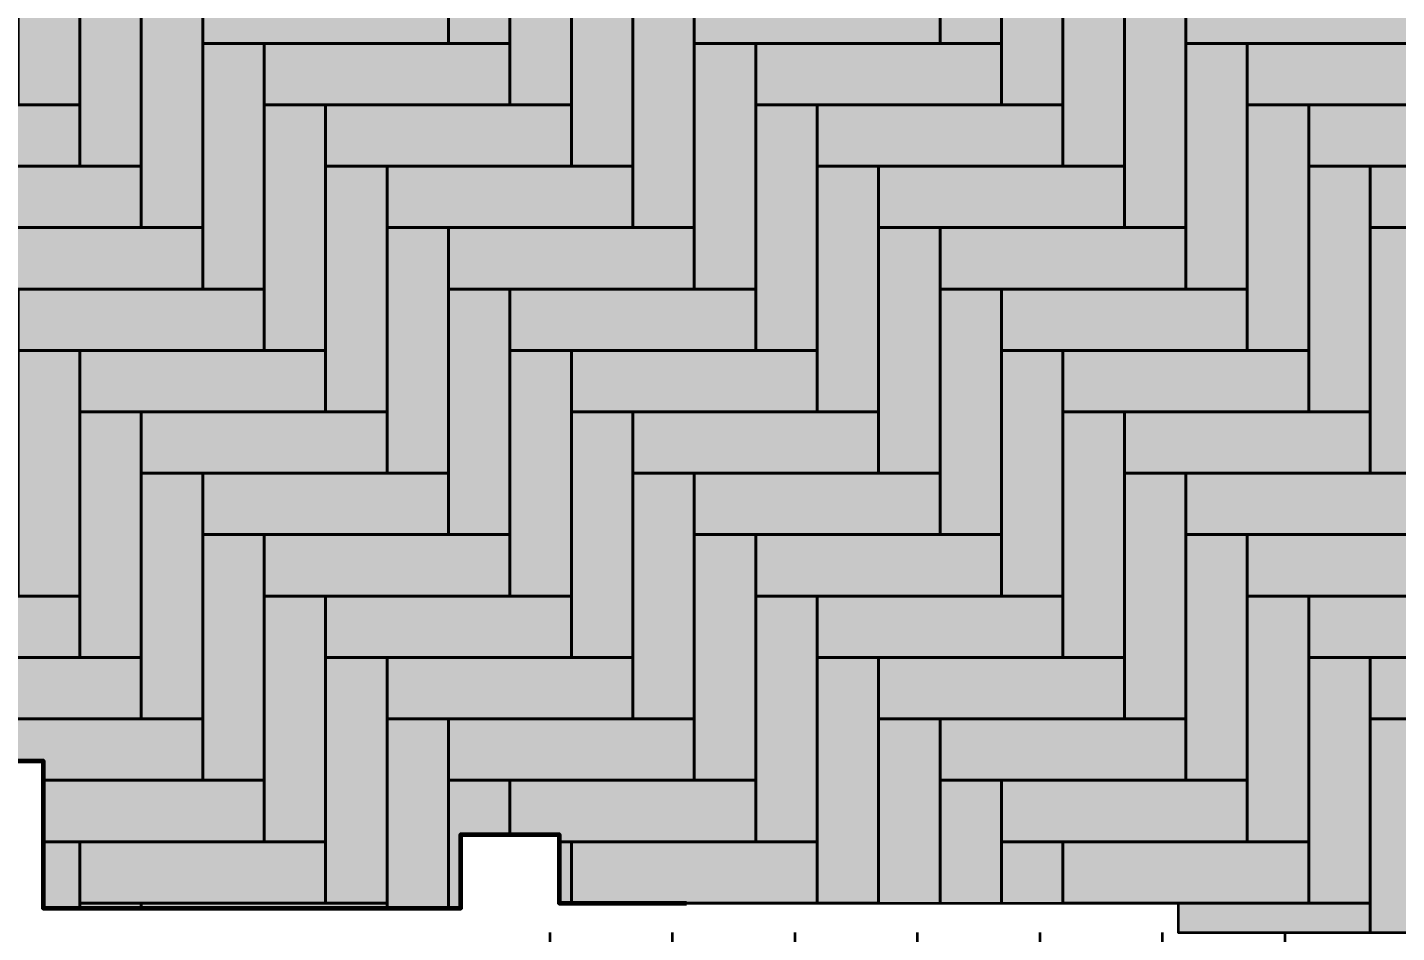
# Model space of a CAD drawing. Header units: millimetres. Extents: x -510890 to 418982, y -118257 to 141350.
# Drawn here: x 64678 to 70250, y -8091 to -4406 of the extents above; entities that cross this region are included whole.
import ezdxf
from ezdxf import colors
from ezdxf.entities.mleader import LeaderData, LeaderLine
from ezdxf.math import Vec2, Vec3

# ---------------------------------------------------------------- set-up
doc = ezdxf.new("R2010")
doc.units = ezdxf.units.MM
doc.layers.add('АР_Площадь контур', color=220, linetype='Continuous', lineweight=35, plot=False)
doc.styles.add('Архитект', font='isocpeur.ttf', dxfattribs={"width": 0.8, "oblique": 8})

msp = doc.modelspace()

# ---------------------------------------------------------------- hatches: boundary and pattern name
at = {"layer": 'АР_Площадь контур', "ltscale": 100, "true_color": 0x636466}
h = msp.add_hatch(color=251, dxfattribs=at)
h.dxf.hatch_style = 1
h.paths.add_polyline_path([(66641.8, -3470.6), (66391.8, -3470.6), (66391.8, -4470.6), (66641.8, -4470.6)])
at = {"layer": 'АР_Площадь контур', "ltscale": 100, "true_color": 0xc7c8ca}
h = msp.add_hatch(color=9, dxfattribs=at)
h.dxf.hatch_style = 1
h.paths.add_polyline_path([(68641.8, -3470.6), (68391.8, -3470.6), (68391.8, -4470.6), (68641.8, -4470.6)])
at = {"layer": 'АР_Площадь контур', "ltscale": 100, "true_color": 0x636466}
h = msp.add_hatch(color=251, dxfattribs=at)
h.dxf.hatch_style = 1
h.paths.add_polyline_path([(64891.8, -3720.6), (64641.8, -3720.6), (64641.8, -4720.6), (64891.8, -4720.6)])
at = {"layer": 'АР_Площадь контур', "ltscale": 100, "true_color": 0xc7c8ca}
h = msp.add_hatch(color=9, dxfattribs=at)
h.dxf.hatch_style = 1
h.paths.add_polyline_path([(66891.8, -3720.6), (66641.8, -3720.6), (66641.8, -4720.6), (66891.8, -4720.6)])
at = {"layer": 'АР_Площадь контур', "ltscale": 100, "true_color": 0xffffff}
h = msp.add_hatch(color=7, dxfattribs=at)
h.dxf.hatch_style = 1
h.paths.add_polyline_path([(68891.8, -3720.6), (68641.8, -3720.6), (68641.8, -4720.6), (68891.8, -4720.6)])
at = {"layer": 'АР_Площадь контур', "ltscale": 100, "true_color": 0xc7c8ca}
h = msp.add_hatch(color=9, dxfattribs=at)
h.dxf.hatch_style = 1
h.paths.add_polyline_path([(65141.8, -3970.6), (64891.8, -3970.6), (64891.8, -4970.6), (65141.8, -4970.6)])
at = {"layer": 'АР_Площадь контур', "ltscale": 100, "true_color": 0xffffff}
h = msp.add_hatch(color=7, dxfattribs=at)
h.dxf.hatch_style = 1
h.paths.add_polyline_path([(67141.8, -3970.6), (66891.8, -3970.6), (66891.8, -4970.6), (67141.8, -4970.6)])
at = {"layer": 'АР_Площадь контур', "ltscale": 100, "true_color": 0x636466}
h = msp.add_hatch(color=251, dxfattribs=at)
h.dxf.hatch_style = 1
h.paths.add_polyline_path([(69141.8, -3970.6), (68891.8, -3970.6), (68891.8, -4970.6), (69141.8, -4970.6)])
at = {"layer": 'АР_Площадь контур', "ltscale": 100, "true_color": 0xffffff}
h = msp.add_hatch(color=7, dxfattribs=at)
h.dxf.hatch_style = 1
h.paths.add_polyline_path([(65391.8, -4220.6), (65141.8, -4220.6), (65141.8, -5220.6), (65391.8, -5220.6)])
at = {"layer": 'АР_Площадь контур', "ltscale": 100, "true_color": 0x636466}
h = msp.add_hatch(color=251, dxfattribs=at)
h.dxf.hatch_style = 1
h.paths.add_polyline_path([(66391.8, -4220.6), (65391.8, -4220.6), (65391.8, -4470.6), (66391.8, -4470.6)])
h = msp.add_hatch(color=251, dxfattribs=at)
h.dxf.hatch_style = 1
h.paths.add_polyline_path([(67391.8, -4220.6), (67141.8, -4220.6), (67141.8, -5220.6), (67391.8, -5220.6)])
at = {"layer": 'АР_Площадь контур', "ltscale": 100, "true_color": 0xc7c8ca}
h = msp.add_hatch(color=9, dxfattribs=at)
h.dxf.hatch_style = 1
h.paths.add_polyline_path([(68391.8, -4220.6), (67391.8, -4220.6), (67391.8, -4470.6), (68391.8, -4470.6)])
h = msp.add_hatch(color=9, dxfattribs=at)
h.dxf.hatch_style = 1
h.paths.add_polyline_path([(69391.8, -4220.6), (69141.8, -4220.6), (69141.8, -5220.6), (69391.8, -5220.6)])
at = {"layer": 'АР_Площадь контур', "ltscale": 100, "true_color": 0xffffff}
h = msp.add_hatch(color=7, dxfattribs=at)
h.dxf.hatch_style = 1
h.paths.add_polyline_path([(70391.8, -4220.6), (69391.8, -4220.6), (69391.8, -4470.6), (70391.8, -4470.6)])
at = {"layer": 'АР_Площадь контур', "ltscale": 100, "true_color": 0x636466}
h = msp.add_hatch(color=251, dxfattribs=at)
h.dxf.hatch_style = 1
h.paths.add_polyline_path([(65641.8, -4470.6), (65391.8, -4470.6), (65391.8, -5470.6), (65641.8, -5470.6)])
at = {"layer": 'АР_Площадь контур', "ltscale": 100, "true_color": 0xc7c8ca}
h = msp.add_hatch(color=9, dxfattribs=at)
h.dxf.hatch_style = 1
h.paths.add_polyline_path([(66641.8, -4470.6), (65641.8, -4470.6), (65641.8, -4720.6), (66641.8, -4720.6)])
h = msp.add_hatch(color=9, dxfattribs=at)
h.dxf.hatch_style = 1
h.paths.add_polyline_path([(67641.8, -4470.6), (67391.8, -4470.6), (67391.8, -5470.6), (67641.8, -5470.6)])
at = {"layer": 'АР_Площадь контур', "ltscale": 100, "true_color": 0xffffff}
h = msp.add_hatch(color=7, dxfattribs=at)
h.dxf.hatch_style = 1
h.paths.add_polyline_path([(68641.8, -4470.6), (67641.8, -4470.6), (67641.8, -4720.6), (68641.8, -4720.6)])
h = msp.add_hatch(color=7, dxfattribs=at)
h.dxf.hatch_style = 1
h.paths.add_polyline_path([(69641.8, -4470.6), (69391.8, -4470.6), (69391.8, -5470.6), (69641.8, -5470.6)])
at = {"layer": 'АР_Площадь контур', "ltscale": 100, "true_color": 0x636466}
h = msp.add_hatch(color=251, dxfattribs=at)
h.dxf.hatch_style = 1
h.paths.add_polyline_path([(70641.8, -4470.6), (69641.8, -4470.6), (69641.8, -4720.6), (70641.8, -4720.6)])
at = {"layer": 'АР_Площадь контур', "ltscale": 100, "true_color": 0xc7c8ca}
h = msp.add_hatch(color=9, dxfattribs=at)
h.dxf.hatch_style = 1
h.paths.add_polyline_path([(64891.8, -4720.6), (63891.8, -4720.6), (63891.8, -4970.6), (64891.8, -4970.6)])
h = msp.add_hatch(color=9, dxfattribs=at)
h.dxf.hatch_style = 1
h.paths.add_polyline_path([(65891.8, -4720.6), (65641.8, -4720.6), (65641.8, -5720.6), (65891.8, -5720.6)])
at = {"layer": 'АР_Площадь контур', "ltscale": 100, "true_color": 0xffffff}
h = msp.add_hatch(color=7, dxfattribs=at)
h.dxf.hatch_style = 1
h.paths.add_polyline_path([(66891.8, -4720.6), (65891.8, -4720.6), (65891.8, -4970.6), (66891.8, -4970.6)])
h = msp.add_hatch(color=7, dxfattribs=at)
h.dxf.hatch_style = 1
h.paths.add_polyline_path([(67891.8, -4720.6), (67641.8, -4720.6), (67641.8, -5720.6), (67891.8, -5720.6)])
at = {"layer": 'АР_Площадь контур', "ltscale": 100, "true_color": 0x636466}
h = msp.add_hatch(color=251, dxfattribs=at)
h.dxf.hatch_style = 1
h.paths.add_polyline_path([(68891.8, -4720.6), (67891.8, -4720.6), (67891.8, -4970.6), (68891.8, -4970.6)])
h = msp.add_hatch(color=251, dxfattribs=at)
h.dxf.hatch_style = 1
h.paths.add_polyline_path([(69891.8, -4720.6), (69641.8, -4720.6), (69641.8, -5720.6), (69891.8, -5720.6)])
at = {"layer": 'АР_Площадь контур', "ltscale": 100, "true_color": 0xc7c8ca}
h = msp.add_hatch(color=9, dxfattribs=at)
h.dxf.hatch_style = 1
h.paths.add_polyline_path([(70891.8, -4720.6), (69891.8, -4720.6), (69891.8, -4970.6), (70891.8, -4970.6)])
at = {"layer": 'АР_Площадь контур', "ltscale": 100, "true_color": 0xffffff}
h = msp.add_hatch(color=7, dxfattribs=at)
h.dxf.hatch_style = 1
h.paths.add_polyline_path([(65141.8, -4970.6), (64141.8, -4970.6), (64141.8, -5220.6), (65141.8, -5220.6)])
h = msp.add_hatch(color=7, dxfattribs=at)
h.dxf.hatch_style = 1
h.paths.add_polyline_path([(66141.8, -4970.6), (65891.8, -4970.6), (65891.8, -5970.6), (66141.8, -5970.6)])
at = {"layer": 'АР_Площадь контур', "ltscale": 100, "true_color": 0x636466}
h = msp.add_hatch(color=251, dxfattribs=at)
h.dxf.hatch_style = 1
h.paths.add_polyline_path([(67141.8, -4970.6), (66141.8, -4970.6), (66141.8, -5220.6), (67141.8, -5220.6)])
h = msp.add_hatch(color=251, dxfattribs=at)
h.dxf.hatch_style = 1
h.paths.add_polyline_path([(68141.8, -4970.6), (67891.8, -4970.6), (67891.8, -5970.6), (68141.8, -5970.6)])
at = {"layer": 'АР_Площадь контур', "ltscale": 100, "true_color": 0xc7c8ca}
h = msp.add_hatch(color=9, dxfattribs=at)
h.dxf.hatch_style = 1
h.paths.add_polyline_path([(69141.8, -4970.6), (68141.8, -4970.6), (68141.8, -5220.6), (69141.8, -5220.6)])
h = msp.add_hatch(color=9, dxfattribs=at)
h.dxf.hatch_style = 1
h.paths.add_polyline_path([(70141.8, -4970.6), (69891.8, -4970.6), (69891.8, -5970.6), (70141.8, -5970.6)])
at = {"layer": 'АР_Площадь контур', "ltscale": 100, "true_color": 0xffffff}
h = msp.add_hatch(color=7, dxfattribs=at)
h.dxf.hatch_style = 1
h.paths.add_polyline_path([(71141.8, -4970.6), (70141.8, -4970.6), (70141.8, -5220.6), (71141.8, -5220.6)])
at = {"layer": 'АР_Площадь контур', "ltscale": 100, "true_color": 0x636466}
h = msp.add_hatch(color=251, dxfattribs=at)
h.dxf.hatch_style = 1
h.paths.add_polyline_path([(65391.8, -5220.6), (64391.8, -5220.6), (64391.8, -5470.6), (65391.8, -5470.6)])
h = msp.add_hatch(color=251, dxfattribs=at)
h.dxf.hatch_style = 1
h.paths.add_polyline_path([(66391.8, -5220.6), (66141.8, -5220.6), (66141.8, -6220.6), (66391.8, -6220.6)])
at = {"layer": 'АР_Площадь контур', "ltscale": 100, "true_color": 0xc7c8ca}
h = msp.add_hatch(color=9, dxfattribs=at)
h.dxf.hatch_style = 1
h.paths.add_polyline_path([(67391.8, -5220.6), (66391.8, -5220.6), (66391.8, -5470.6), (67391.8, -5470.6)])
h = msp.add_hatch(color=9, dxfattribs=at)
h.dxf.hatch_style = 1
h.paths.add_polyline_path([(68391.8, -5220.6), (68141.8, -5220.6), (68141.8, -6220.6), (68391.8, -6220.6)])
at = {"layer": 'АР_Площадь контур', "ltscale": 100, "true_color": 0xffffff}
h = msp.add_hatch(color=7, dxfattribs=at)
h.dxf.hatch_style = 1
h.paths.add_polyline_path([(69391.8, -5220.6), (68391.8, -5220.6), (68391.8, -5470.6), (69391.8, -5470.6)])
h = msp.add_hatch(color=7, dxfattribs=at)
h.dxf.hatch_style = 1
h.paths.add_polyline_path([(70391.8, -5220.6), (70141.8, -5220.6), (70141.8, -6220.6), (70391.8, -6220.6)])
at = {"layer": 'АР_Площадь контур', "ltscale": 100, "true_color": 0xc7c8ca}
h = msp.add_hatch(color=9, dxfattribs=at)
h.dxf.hatch_style = 1
h.paths.add_polyline_path([(65641.8, -5470.6), (64641.8, -5470.6), (64641.8, -5720.6), (65641.8, -5720.6)])
h = msp.add_hatch(color=9, dxfattribs=at)
h.dxf.hatch_style = 1
h.paths.add_polyline_path([(66641.8, -5470.6), (66391.8, -5470.6), (66391.8, -6470.6), (66641.8, -6470.6)])
at = {"layer": 'АР_Площадь контур', "ltscale": 100, "true_color": 0xffffff}
h = msp.add_hatch(color=7, dxfattribs=at)
h.dxf.hatch_style = 1
h.paths.add_polyline_path([(67641.8, -5470.6), (66641.8, -5470.6), (66641.8, -5720.6), (67641.8, -5720.6)])
h = msp.add_hatch(color=7, dxfattribs=at)
h.dxf.hatch_style = 1
h.paths.add_polyline_path([(68641.8, -5470.6), (68391.8, -5470.6), (68391.8, -6470.6), (68641.8, -6470.6)])
at = {"layer": 'АР_Площадь контур', "ltscale": 100, "true_color": 0x636466}
h = msp.add_hatch(color=251, dxfattribs=at)
h.dxf.hatch_style = 1
h.paths.add_polyline_path([(69641.8, -5470.6), (68641.8, -5470.6), (68641.8, -5720.6), (69641.8, -5720.6)])
at = {"layer": 'АР_Площадь контур', "ltscale": 100, "true_color": 0xc7c8ca}
h = msp.add_hatch(color=9, dxfattribs=at)
h.dxf.hatch_style = 1
h.paths.add_polyline_path([(64891.8, -5720.6), (64641.8, -5720.6), (64641.8, -6720.6), (64891.8, -6720.6)])
at = {"layer": 'АР_Площадь контур', "ltscale": 100, "true_color": 0xffffff}
h = msp.add_hatch(color=7, dxfattribs=at)
h.dxf.hatch_style = 1
h.paths.add_polyline_path([(65891.8, -5720.6), (64891.8, -5720.6), (64891.8, -5970.6), (65891.8, -5970.6)])
h = msp.add_hatch(color=7, dxfattribs=at)
h.dxf.hatch_style = 1
h.paths.add_polyline_path([(66891.8, -5720.6), (66641.8, -5720.6), (66641.8, -6720.6), (66891.8, -6720.6)])
at = {"layer": 'АР_Площадь контур', "ltscale": 100, "true_color": 0x636466}
h = msp.add_hatch(color=251, dxfattribs=at)
h.dxf.hatch_style = 1
h.paths.add_polyline_path([(67891.8, -5720.6), (66891.8, -5720.6), (66891.8, -5970.6), (67891.8, -5970.6)])
h = msp.add_hatch(color=251, dxfattribs=at)
h.dxf.hatch_style = 1
h.paths.add_polyline_path([(68891.8, -5720.6), (68641.8, -5720.6), (68641.8, -6720.6), (68891.8, -6720.6)])
at = {"layer": 'АР_Площадь контур', "ltscale": 100, "true_color": 0xc7c8ca}
h = msp.add_hatch(color=9, dxfattribs=at)
h.dxf.hatch_style = 1
h.paths.add_polyline_path([(69891.8, -5720.6), (68891.8, -5720.6), (68891.8, -5970.6), (69891.8, -5970.6)])
at = {"layer": 'АР_Площадь контур', "ltscale": 100, "true_color": 0xffffff}
h = msp.add_hatch(color=7, dxfattribs=at)
h.dxf.hatch_style = 1
h.paths.add_polyline_path([(65141.8, -5970.6), (64891.8, -5970.6), (64891.8, -6970.6), (65141.8, -6970.6)])
at = {"layer": 'АР_Площадь контур', "ltscale": 100, "true_color": 0x636466}
h = msp.add_hatch(color=251, dxfattribs=at)
h.dxf.hatch_style = 1
h.paths.add_polyline_path([(66141.8, -5970.6), (65141.8, -5970.6), (65141.8, -6220.6), (66141.8, -6220.6)])
h = msp.add_hatch(color=251, dxfattribs=at)
h.dxf.hatch_style = 1
h.paths.add_polyline_path([(67141.8, -5970.6), (66891.8, -5970.6), (66891.8, -6970.6), (67141.8, -6970.6)])
at = {"layer": 'АР_Площадь контур', "ltscale": 100, "true_color": 0xc7c8ca}
h = msp.add_hatch(color=9, dxfattribs=at)
h.dxf.hatch_style = 1
h.paths.add_polyline_path([(68141.8, -5970.6), (67141.8, -5970.6), (67141.8, -6220.6), (68141.8, -6220.6)])
h = msp.add_hatch(color=9, dxfattribs=at)
h.dxf.hatch_style = 1
h.paths.add_polyline_path([(69141.8, -5970.6), (68891.8, -5970.6), (68891.8, -6970.6), (69141.8, -6970.6)])
at = {"layer": 'АР_Площадь контур', "ltscale": 100, "true_color": 0xffffff}
h = msp.add_hatch(color=7, dxfattribs=at)
h.dxf.hatch_style = 1
h.paths.add_polyline_path([(70141.8, -5970.6), (69141.8, -5970.6), (69141.8, -6220.6), (70141.8, -6220.6)])
at = {"layer": 'АР_Площадь контур', "ltscale": 100, "true_color": 0x636466}
h = msp.add_hatch(color=251, dxfattribs=at)
h.dxf.hatch_style = 1
h.paths.add_polyline_path([(65391.8, -6220.6), (65141.8, -6220.6), (65141.8, -7220.6), (65391.8, -7220.6)])
at = {"layer": 'АР_Площадь контур', "ltscale": 100, "true_color": 0xc7c8ca}
h = msp.add_hatch(color=9, dxfattribs=at)
h.dxf.hatch_style = 1
h.paths.add_polyline_path([(66391.8, -6220.6), (65391.8, -6220.6), (65391.8, -6470.6), (66391.8, -6470.6)])
h = msp.add_hatch(color=9, dxfattribs=at)
h.dxf.hatch_style = 1
h.paths.add_polyline_path([(67391.8, -6220.6), (67141.8, -6220.6), (67141.8, -7220.6), (67391.8, -7220.6)])
at = {"layer": 'АР_Площадь контур', "ltscale": 100, "true_color": 0xffffff}
h = msp.add_hatch(color=7, dxfattribs=at)
h.dxf.hatch_style = 1
h.paths.add_polyline_path([(68391.8, -6220.6), (67391.8, -6220.6), (67391.8, -6470.6), (68391.8, -6470.6)])
h = msp.add_hatch(color=7, dxfattribs=at)
h.dxf.hatch_style = 1
h.paths.add_polyline_path([(69391.8, -6220.6), (69141.8, -6220.6), (69141.8, -7220.6), (69391.8, -7220.6)])
at = {"layer": 'АР_Площадь контур', "ltscale": 100, "true_color": 0x636466}
h = msp.add_hatch(color=251, dxfattribs=at)
h.dxf.hatch_style = 1
h.paths.add_polyline_path([(70391.8, -6220.6), (69391.8, -6220.6), (69391.8, -6470.6), (70391.8, -6470.6)])
at = {"layer": 'АР_Площадь контур', "ltscale": 100, "true_color": 0xc7c8ca}
h = msp.add_hatch(color=9, dxfattribs=at)
h.dxf.hatch_style = 1
h.paths.add_polyline_path([(65641.8, -6470.6), (65391.8, -6470.6), (65391.8, -7470.6), (65641.8, -7470.6)])
at = {"layer": 'АР_Площадь контур', "ltscale": 100, "true_color": 0xffffff}
h = msp.add_hatch(color=7, dxfattribs=at)
h.dxf.hatch_style = 1
h.paths.add_polyline_path([(66641.8, -6470.6), (65641.8, -6470.6), (65641.8, -6720.6), (66641.8, -6720.6)])
h = msp.add_hatch(color=7, dxfattribs=at)
h.dxf.hatch_style = 1
h.paths.add_polyline_path([(67641.8, -6470.6), (67391.8, -6470.6), (67391.8, -7470.6), (67641.8, -7470.6)])
at = {"layer": 'АР_Площадь контур', "ltscale": 100, "true_color": 0x636466}
h = msp.add_hatch(color=251, dxfattribs=at)
h.dxf.hatch_style = 1
h.paths.add_polyline_path([(68641.8, -6470.6), (67641.8, -6470.6), (67641.8, -6720.6), (68641.8, -6720.6)])
h = msp.add_hatch(color=251, dxfattribs=at)
h.dxf.hatch_style = 1
h.paths.add_polyline_path([(69641.8, -6470.6), (69391.8, -6470.6), (69391.8, -7470.6), (69641.8, -7470.6)])
at = {"layer": 'АР_Площадь контур', "ltscale": 100, "true_color": 0xc7c8ca}
h = msp.add_hatch(color=9, dxfattribs=at)
h.dxf.hatch_style = 1
h.paths.add_polyline_path([(70641.8, -6470.6), (69641.8, -6470.6), (69641.8, -6720.6), (70641.8, -6720.6)])
at = {"layer": 'АР_Площадь контур', "ltscale": 100, "true_color": 0xffffff}
h = msp.add_hatch(color=7, dxfattribs=at)
h.dxf.hatch_style = 1
h.paths.add_polyline_path([(64891.8, -6720.6), (63891.8, -6720.6), (63891.8, -6970.6), (64891.8, -6970.6)])
h = msp.add_hatch(color=7, dxfattribs=at)
h.dxf.hatch_style = 1
h.paths.add_polyline_path([(65891.8, -6720.6), (65641.8, -6720.6), (65641.8, -7720.6), (65891.8, -7720.6)])
at = {"layer": 'АР_Площадь контур', "ltscale": 100, "true_color": 0x636466}
h = msp.add_hatch(color=251, dxfattribs=at)
h.dxf.hatch_style = 1
h.paths.add_polyline_path([(66891.8, -6720.6), (65891.8, -6720.6), (65891.8, -6970.6), (66891.8, -6970.6)])
h = msp.add_hatch(color=251, dxfattribs=at)
h.dxf.hatch_style = 1
h.paths.add_polyline_path([(67891.8, -6720.6), (67641.8, -6720.6), (67641.8, -7720.6), (67891.8, -7720.6)])
at = {"layer": 'АР_Площадь контур', "ltscale": 100, "true_color": 0xc7c8ca}
h = msp.add_hatch(color=9, dxfattribs=at)
h.dxf.hatch_style = 1
h.paths.add_polyline_path([(68891.8, -6720.6), (67891.8, -6720.6), (67891.8, -6970.6), (68891.8, -6970.6)])
h = msp.add_hatch(color=9, dxfattribs=at)
h.dxf.hatch_style = 1
h.paths.add_polyline_path([(69891.8, -6720.6), (69641.8, -6720.6), (69641.8, -7720.6), (69891.8, -7720.6)])
at = {"layer": 'АР_Площадь контур', "ltscale": 100, "true_color": 0xffffff}
h = msp.add_hatch(color=7, dxfattribs=at)
h.dxf.hatch_style = 1
h.paths.add_polyline_path([(70891.8, -6720.6), (69891.8, -6720.6), (69891.8, -6970.6), (70891.8, -6970.6)])
at = {"layer": 'АР_Площадь контур', "ltscale": 100, "true_color": 0x636466}
h = msp.add_hatch(color=251, dxfattribs=at)
h.dxf.hatch_style = 1
h.paths.add_polyline_path([(65141.8, -6970.6), (64141.8, -6970.6), (64141.8, -7220.6), (65141.8, -7220.6)])
h = msp.add_hatch(color=251, dxfattribs=at)
h.dxf.hatch_style = 1
h.paths.add_polyline_path([(66141.8, -6970.6), (65891.8, -6970.6), (65891.8, -7970.6), (66141.8, -7970.6)])
at = {"layer": 'АР_Площадь контур', "ltscale": 100, "true_color": 0xc7c8ca}
h = msp.add_hatch(color=9, dxfattribs=at)
h.dxf.hatch_style = 1
h.paths.add_polyline_path([(67141.8, -6970.6), (66141.8, -6970.6), (66141.8, -7220.6), (67141.8, -7220.6)])
h = msp.add_hatch(color=9, dxfattribs=at)
h.dxf.hatch_style = 1
h.paths.add_polyline_path([(68141.8, -6970.6), (67891.8, -6970.6), (67891.8, -7970.6), (68141.8, -7970.6)])
at = {"layer": 'АР_Площадь контур', "ltscale": 100, "true_color": 0xffffff}
h = msp.add_hatch(color=7, dxfattribs=at)
h.dxf.hatch_style = 1
h.paths.add_polyline_path([(69141.8, -6970.6), (68141.8, -6970.6), (68141.8, -7220.6), (69141.8, -7220.6)])
h = msp.add_hatch(color=7, dxfattribs=at)
h.dxf.hatch_style = 1
h.paths.add_polyline_path([(70141.8, -6970.6), (69891.8, -6970.6), (69891.8, -7970.6), (70141.8, -7970.6)])
at = {"layer": 'АР_Площадь контур', "ltscale": 100, "true_color": 0x636466}
h = msp.add_hatch(color=251, dxfattribs=at)
h.dxf.hatch_style = 1
h.paths.add_polyline_path([(71141.8, -6970.6), (70141.8, -6970.6), (70141.8, -7220.6), (71141.8, -7220.6)])
at = {"layer": 'АР_Площадь контур', "ltscale": 100, "true_color": 0xc7c8ca}
h = msp.add_hatch(color=9, dxfattribs=at)
h.dxf.hatch_style = 1
h.paths.add_polyline_path([(64391.8, -7390.7), (64742.8, -7390.7), (64742.8, -7470.6), (65391.8, -7470.6), (65391.8, -7220.6), (64391.8, -7220.6)])
h = msp.add_hatch(color=9, dxfattribs=at)
h.dxf.hatch_style = 1
h.paths.add_polyline_path([(66141.8, -7992.4), (66391.8, -7992.6), (66391.8, -7220.6), (66141.8, -7220.6)])
at = {"layer": 'АР_Площадь контур', "ltscale": 100, "true_color": 0xffffff}
h = msp.add_hatch(color=7, dxfattribs=at)
h.dxf.hatch_style = 1
h.paths.add_polyline_path([(67391.8, -7220.6), (66391.8, -7220.6), (66391.8, -7470.6), (67391.8, -7470.6)])
h = msp.add_hatch(color=7, dxfattribs=at)
h.dxf.hatch_style = 1
h.paths.add_polyline_path([(68141.8, -7970.6), (68391.8, -7970.6), (68391.8, -7220.6), (68141.8, -7220.6)])
at = {"layer": 'АР_Площадь контур', "ltscale": 100, "true_color": 0x636466}
h = msp.add_hatch(color=251, dxfattribs=at)
h.dxf.hatch_style = 1
h.paths.add_polyline_path([(69391.8, -7220.6), (68391.8, -7220.6), (68391.8, -7470.6), (69391.8, -7470.6)])
h = msp.add_hatch(color=251, dxfattribs=at)
h.dxf.hatch_style = 1
h.paths.add_polyline_path([(70141.8, -8090.6), (70391.8, -8090.6), (70391.8, -7220.6), (70141.8, -7220.6)])
at = {"layer": 'АР_Площадь контур', "ltscale": 100, "true_color": 0xffffff}
h = msp.add_hatch(color=7, dxfattribs=at)
h.dxf.hatch_style = 1
h.paths.add_polyline_path([(64742.8, -7470.6), (64742.8, -7720.6), (65641.8, -7720.6), (65641.8, -7470.6)])
h = msp.add_hatch(color=7, dxfattribs=at)
h.dxf.hatch_style = 1
h.paths.add_polyline_path([(66391.8, -7992.6), (66442.3, -7992.6), (66442.5, -7690.6), (66641.8, -7690.6), (66641.8, -7470.6), (66391.8, -7470.6)])
at = {"layer": 'АР_Площадь контур', "ltscale": 100, "true_color": 0x636466}
h = msp.add_hatch(color=251, dxfattribs=at)
h.dxf.hatch_style = 1
h.paths.add_polyline_path([(66641.8, -7690.6), (66842.3, -7690.6), (66842.3, -7720.6), (67641.8, -7720.6), (67641.8, -7470.6), (66641.8, -7470.6)])
h = msp.add_hatch(color=251, dxfattribs=at)
h.dxf.hatch_style = 1
h.paths.add_polyline_path([(68391.8, -7970.6), (68641.8, -7970.6), (68641.8, -7470.6), (68391.8, -7470.6)])
at = {"layer": 'АР_Площадь контур', "ltscale": 100, "true_color": 0xc7c8ca}
h = msp.add_hatch(color=9, dxfattribs=at)
h.dxf.hatch_style = 1
h.paths.add_polyline_path([(69641.8, -7470.6), (68641.8, -7470.6), (68641.8, -7720.6), (69641.8, -7720.6)])
at = {"layer": 'АР_Площадь контур', "ltscale": 100, "true_color": 0xffffff}
h = msp.add_hatch(color=7, dxfattribs=at)
h.dxf.hatch_style = 1
h.paths.add_polyline_path([(64742.8, -7720.6), (64742.8, -7991.6), (64891.8, -7991.7), (64891.8, -7720.6)])
at = {"layer": 'АР_Площадь контур', "ltscale": 100, "true_color": 0x636466}
h = msp.add_hatch(color=251, dxfattribs=at)
h.dxf.hatch_style = 1
h.paths.add_polyline_path([(65891.8, -7720.6), (64891.8, -7720.6), (64891.8, -7970.6), (65891.8, -7970.6)])
h = msp.add_hatch(color=251, dxfattribs=at)
h.dxf.hatch_style = 1
h.paths.add_polyline_path([(66842.3, -7720.6), (66842.3, -7970.6), (66891.8, -7970.6), (66891.8, -7720.6)])
at = {"layer": 'АР_Площадь контур', "ltscale": 100, "true_color": 0xc7c8ca}
h = msp.add_hatch(color=9, dxfattribs=at)
h.dxf.hatch_style = 1
h.paths.add_polyline_path([(67891.8, -7720.6), (66891.8, -7720.6), (66891.8, -7970.6), (67891.8, -7970.6)])
h = msp.add_hatch(color=9, dxfattribs=at)
h.dxf.hatch_style = 1
h.paths.add_polyline_path([(68641.8, -7970.6), (68891.8, -7970.6), (68891.8, -7720.6), (68641.8, -7720.6)])
at = {"layer": 'АР_Площадь контур', "ltscale": 100, "true_color": 0xffffff}
h = msp.add_hatch(color=7, dxfattribs=at)
h.dxf.hatch_style = 1
h.paths.add_polyline_path([(69891.8, -7720.6), (68891.8, -7720.6), (68891.8, -7970.6), (69891.8, -7970.6)])
at = {"layer": 'АР_Площадь контур', "ltscale": 100, "true_color": 0x636466}
h = msp.add_hatch(color=251, dxfattribs=at)
h.dxf.hatch_style = 1
h.paths.add_polyline_path([(64891.8, -7991.7), (65141.8, -7991.9), (65141.8, -7970.6), (64891.8, -7970.6)])
at = {"layer": 'АР_Площадь контур', "ltscale": 100, "true_color": 0xc7c8ca}
h = msp.add_hatch(color=9, dxfattribs=at)
h.dxf.hatch_style = 1
h.paths.add_polyline_path([(65141.8, -7991.9), (66141.8, -7992.4), (66141.8, -7970.6), (65141.8, -7970.6)])
at = {"layer": 'АР_Площадь контур', "ltscale": 100, "true_color": 0x636466}
h = msp.add_hatch(color=251, dxfattribs=at)
h.dxf.hatch_style = 1
h.paths.add_polyline_path([(69360.7, -7970.6), (69360.7, -8090.6), (70141.8, -8090.6), (70141.8, -7970.6)])
at = {"layer": 'АР_Площадь контур', "true_color": 0x000000, "transparency": 33554687}
h = msp.add_hatch(dxfattribs=at)
h.set_pattern_fill('ANSI37', color=18, scale=157, angle=45, style=0)
h.set_pattern_definition([(90, (2999.9, -126491.3), (-498.475, 0), []), (180, (2999.9, -126491.3), (-6e-14, -498.475), [])])
edge = h.paths.add_edge_path()
edge.add_line((84877.3, -8090.6), (84877.3, -11580.6))
edge.add_arc((75594.3, -10828.3), 9313.5, 273.74258, 355.36679, ccw=False)
edge.add_line((76202.2, -20121.9), (75392.2, -20121.9))
edge.add_line((75392.2, -20121.9), (75392.2, -27555.6))
edge.add_line((75392.2, -27555.6), (78132.4, -27555.6))
edge.add_line((78132.4, -27555.6), (78132.3, -27575.6))
edge.add_line((78132.3, -27575.6), (78642.3, -27575.6))
edge.add_line((78642.3, -27575.6), (78642.3, -29275.6))
edge.add_line((78642.3, -29275.6), (77412.9, -29275.6))
edge.add_line((77412.9, -29275.6), (77412.9, -32090.6))
edge.add_line((77412.9, -32090.6), (72842.3, -32090.6))
edge.add_line((72842.3, -32090.6), (72842.3, -19690.6))
edge.add_line((72842.3, -19690.6), (66562.3, -19690.6))
edge.add_line((66562.3, -19690.6), (66562.3, -17550.1))
edge.add_line((66562.3, -17550.1), (70382.3, -17550.1))
edge.add_line((70382.3, -17550.1), (70382.3, -16830.1))
edge.add_line((70382.3, -16830.1), (71581.7, -16830.1))
edge.add_line((71581.7, -16830.1), (71582.8, -17550.1))
edge.add_line((71582.8, -17550.1), (72845.8, -17550.1))
edge.add_line((72845.8, -17550.1), (72842.3, -14421.3))
edge.add_line((72842.3, -14421.3), (78442.3, -14090.6))
edge.add_line((78442.3, -14090.6), (78842.3, -14090.6))
edge.add_line((78842.3, -14090.6), (78842.3, -13690.6))
edge.add_line((78842.3, -13690.6), (78442.3, -13690.6))
edge.add_line((78442.3, -13690.6), (78442.3, -14090.6))
edge.add_line((78442.3, -14090.6), (72842.3, -14421.3))
edge.add_line((72842.3, -14421.3), (72842.3, -11090.6))
edge.add_line((72842.3, -11090.6), (66562.3, -11090.6))
edge.add_line((66562.3, -11090.6), (66562.3, -8090.6))
edge.add_line((66562.3, -8090.6), (84877.3, -8090.6))

# ---------------------------------------------------------------- linework, layer by layer
at = {"layer": 'АР_Площадь контур', "lineweight": 60}
msp.add_lwpolyline([(75392.3, -3101), (75392.3, 3859.4), (66892.3, 3859.4), (66892.3, 169.4), (66382.3, 169.4), (66382.3, 292.7), (66082.3, 292.7, 0.374732), (58459, -7330.6), (58459, -7390.7)], format="xyb", dxfattribs=at)
at = {"layer": 'АР_Площадь контур', "color": 7, "ltscale": 100}
msp.add_lwpolyline([(66892.3, 169.4), (66382.3, 169.4), (66382.3, 292.7), (66082.3, 292.7, 0.374731), (58459, -7330.6), (58459, -7390.7), (64742.8, -7390.7), (64742.8, -7991.6), (66442.3, -7992.6), (66442.5, -7690.6), (66842.3, -7690.6), (66842.3, -7970.6), (69360.7, -7970.6), (69360.7, -8090.6), (71060.7, -8090.6), (71060.7, -7970.6), (72442.3, -7970.6), (72442.3, -7690.6), (72842.3, -7690.6), (72842.3, -7970.6), (75392.4, -7970.6), (75392.3, 3859.4), (66892.3, 3859.4)], format="xyb", close=True, dxfattribs=at)
for points in [[(66391.8, -4470.6), (66391.8, -3470.6), (66641.8, -3470.6), (66641.8, -4470.6)], [(68391.8, -4470.6), (68391.8, -3470.6), (68641.8, -3470.6), (68641.8, -4470.6)], [(64641.8, -4720.6), (64641.8, -3720.6), (64891.8, -3720.6), (64891.8, -4720.6)], [(66641.8, -4720.6), (66641.8, -3720.6), (66891.8, -3720.6), (66891.8, -4720.6)], [(68641.8, -4720.6), (68641.8, -3720.6), (68891.8, -3720.6), (68891.8, -4720.6)], [(64891.8, -4970.6), (64891.8, -3970.6), (65141.8, -3970.6), (65141.8, -4970.6)], [(66891.8, -4970.6), (66891.8, -3970.6), (67141.8, -3970.6), (67141.8, -4970.6)], [(68891.8, -4970.6), (68891.8, -3970.6), (69141.8, -3970.6), (69141.8, -4970.6)], [(65141.8, -5220.6), (65141.8, -4220.6), (65391.8, -4220.6), (65391.8, -5220.6)], [(65391.8, -4220.6), (66391.8, -4220.6), (66391.8, -4470.6), (65391.8, -4470.6)], [(67141.8, -5220.6), (67141.8, -4220.6), (67391.8, -4220.6), (67391.8, -5220.6)], [(67391.8, -4220.6), (68391.8, -4220.6), (68391.8, -4470.6), (67391.8, -4470.6)], [(69141.8, -5220.6), (69141.8, -4220.6), (69391.8, -4220.6), (69391.8, -5220.6)], [(69391.8, -4220.6), (70391.8, -4220.6), (70391.8, -4470.6), (69391.8, -4470.6)], [(65391.8, -5470.6), (65391.8, -4470.6), (65641.8, -4470.6), (65641.8, -5470.6)], [(65641.8, -4470.6), (66641.8, -4470.6), (66641.8, -4720.6), (65641.8, -4720.6)], [(67391.8, -5470.6), (67391.8, -4470.6), (67641.8, -4470.6), (67641.8, -5470.6)], [(67641.8, -4470.6), (68641.8, -4470.6), (68641.8, -4720.6), (67641.8, -4720.6)], [(69391.8, -5470.6), (69391.8, -4470.6), (69641.8, -4470.6), (69641.8, -5470.6)], [(69641.8, -4470.6), (70641.8, -4470.6), (70641.8, -4720.6), (69641.8, -4720.6)], [(63891.8, -4720.6), (64891.8, -4720.6), (64891.8, -4970.6), (63891.8, -4970.6)], [(65641.8, -5720.6), (65641.8, -4720.6), (65891.8, -4720.6), (65891.8, -5720.6)], [(65891.8, -4720.6), (66891.8, -4720.6), (66891.8, -4970.6), (65891.8, -4970.6)], [(67641.8, -5720.6), (67641.8, -4720.6), (67891.8, -4720.6), (67891.8, -5720.6)], [(67891.8, -4720.6), (68891.8, -4720.6), (68891.8, -4970.6), (67891.8, -4970.6)], [(69641.8, -5720.6), (69641.8, -4720.6), (69891.8, -4720.6), (69891.8, -5720.6)], [(69891.8, -4720.6), (70891.8, -4720.6), (70891.8, -4970.6), (69891.8, -4970.6)], [(64141.8, -4970.6), (65141.8, -4970.6), (65141.8, -5220.6), (64141.8, -5220.6)], [(65891.8, -5970.6), (65891.8, -4970.6), (66141.8, -4970.6), (66141.8, -5970.6)], [(66141.8, -4970.6), (67141.8, -4970.6), (67141.8, -5220.6), (66141.8, -5220.6)], [(67891.8, -5970.6), (67891.8, -4970.6), (68141.8, -4970.6), (68141.8, -5970.6)], [(68141.8, -4970.6), (69141.8, -4970.6), (69141.8, -5220.6), (68141.8, -5220.6)], [(69891.8, -5970.6), (69891.8, -4970.6), (70141.8, -4970.6), (70141.8, -5970.6)], [(70141.8, -4970.6), (71141.8, -4970.6), (71141.8, -5220.6), (70141.8, -5220.6)], [(64391.8, -5220.6), (65391.8, -5220.6), (65391.8, -5470.6), (64391.8, -5470.6)], [(66141.8, -6220.6), (66141.8, -5220.6), (66391.8, -5220.6), (66391.8, -6220.6)], [(66391.8, -5220.6), (67391.8, -5220.6), (67391.8, -5470.6), (66391.8, -5470.6)], [(68141.8, -6220.6), (68141.8, -5220.6), (68391.8, -5220.6), (68391.8, -6220.6)], [(68391.8, -5220.6), (69391.8, -5220.6), (69391.8, -5470.6), (68391.8, -5470.6)], [(70141.8, -6220.6), (70141.8, -5220.6), (70391.8, -5220.6), (70391.8, -6220.6)], [(64641.8, -5470.6), (65641.8, -5470.6), (65641.8, -5720.6), (64641.8, -5720.6)], [(66391.8, -6470.6), (66391.8, -5470.6), (66641.8, -5470.6), (66641.8, -6470.6)], [(66641.8, -5470.6), (67641.8, -5470.6), (67641.8, -5720.6), (66641.8, -5720.6)], [(68391.8, -6470.6), (68391.8, -5470.6), (68641.8, -5470.6), (68641.8, -6470.6)], [(68641.8, -5470.6), (69641.8, -5470.6), (69641.8, -5720.6), (68641.8, -5720.6)], [(64641.8, -6720.6), (64641.8, -5720.6), (64891.8, -5720.6), (64891.8, -6720.6)], [(64891.8, -5720.6), (65891.8, -5720.6), (65891.8, -5970.6), (64891.8, -5970.6)], [(66641.8, -6720.6), (66641.8, -5720.6), (66891.8, -5720.6), (66891.8, -6720.6)], [(66891.8, -5720.6), (67891.8, -5720.6), (67891.8, -5970.6), (66891.8, -5970.6)], [(68641.8, -6720.6), (68641.8, -5720.6), (68891.8, -5720.6), (68891.8, -6720.6)], [(68891.8, -5720.6), (69891.8, -5720.6), (69891.8, -5970.6), (68891.8, -5970.6)], [(64891.8, -6970.6), (64891.8, -5970.6), (65141.8, -5970.6), (65141.8, -6970.6)], [(65141.8, -5970.6), (66141.8, -5970.6), (66141.8, -6220.6), (65141.8, -6220.6)], [(66891.8, -6970.6), (66891.8, -5970.6), (67141.8, -5970.6), (67141.8, -6970.6)], [(67141.8, -5970.6), (68141.8, -5970.6), (68141.8, -6220.6), (67141.8, -6220.6)], [(68891.8, -6970.6), (68891.8, -5970.6), (69141.8, -5970.6), (69141.8, -6970.6)], [(69141.8, -5970.6), (70141.8, -5970.6), (70141.8, -6220.6), (69141.8, -6220.6)], [(65141.8, -7220.6), (65141.8, -6220.6), (65391.8, -6220.6), (65391.8, -7220.6)], [(65391.8, -6220.6), (66391.8, -6220.6), (66391.8, -6470.6), (65391.8, -6470.6)], [(67141.8, -7220.6), (67141.8, -6220.6), (67391.8, -6220.6), (67391.8, -7220.6)], [(67391.8, -6220.6), (68391.8, -6220.6), (68391.8, -6470.6), (67391.8, -6470.6)], [(69141.8, -7220.6), (69141.8, -6220.6), (69391.8, -6220.6), (69391.8, -7220.6)], [(69391.8, -6220.6), (70391.8, -6220.6), (70391.8, -6470.6), (69391.8, -6470.6)], [(65391.8, -7470.6), (65391.8, -6470.6), (65641.8, -6470.6), (65641.8, -7470.6)], [(65641.8, -6470.6), (66641.8, -6470.6), (66641.8, -6720.6), (65641.8, -6720.6)], [(67391.8, -7470.6), (67391.8, -6470.6), (67641.8, -6470.6), (67641.8, -7470.6)], [(67641.8, -6470.6), (68641.8, -6470.6), (68641.8, -6720.6), (67641.8, -6720.6)], [(69391.8, -7470.6), (69391.8, -6470.6), (69641.8, -6470.6), (69641.8, -7470.6)], [(69641.8, -6470.6), (70641.8, -6470.6), (70641.8, -6720.6), (69641.8, -6720.6)], [(63891.8, -6720.6), (64891.8, -6720.6), (64891.8, -6970.6), (63891.8, -6970.6)], [(65641.8, -7720.6), (65641.8, -6720.6), (65891.8, -6720.6), (65891.8, -7720.6)], [(65891.8, -6720.6), (66891.8, -6720.6), (66891.8, -6970.6), (65891.8, -6970.6)], [(67641.8, -7720.6), (67641.8, -6720.6), (67891.8, -6720.6), (67891.8, -7720.6)], [(67891.8, -6720.6), (68891.8, -6720.6), (68891.8, -6970.6), (67891.8, -6970.6)], [(69641.8, -7720.6), (69641.8, -6720.6), (69891.8, -6720.6), (69891.8, -7720.6)], [(69891.8, -6720.6), (70891.8, -6720.6), (70891.8, -6970.6), (69891.8, -6970.6)], [(64141.8, -6970.6), (65141.8, -6970.6), (65141.8, -7220.6), (64141.8, -7220.6)], [(65891.8, -7970.6), (65891.8, -6970.6), (66141.8, -6970.6), (66141.8, -7970.6)], [(66141.8, -6970.6), (67141.8, -6970.6), (67141.8, -7220.6), (66141.8, -7220.6)], [(67891.8, -7970.6), (67891.8, -6970.6), (68141.8, -6970.6), (68141.8, -7970.6)], [(68141.8, -6970.6), (69141.8, -6970.6), (69141.8, -7220.6), (68141.8, -7220.6)], [(69891.8, -7970.6), (69891.8, -6970.6), (70141.8, -6970.6), (70141.8, -7970.6)], [(70141.8, -6970.6), (71141.8, -6970.6), (71141.8, -7220.6), (70141.8, -7220.6)], [(66391.8, -7220.6), (67391.8, -7220.6), (67391.8, -7470.6), (66391.8, -7470.6)], [(68391.8, -7220.6), (69391.8, -7220.6), (69391.8, -7470.6), (68391.8, -7470.6)], [(68641.8, -7470.6), (69641.8, -7470.6), (69641.8, -7720.6), (68641.8, -7720.6)], [(64891.8, -7720.6), (65891.8, -7720.6), (65891.8, -7970.6), (64891.8, -7970.6)], [(66891.8, -7720.6), (67891.8, -7720.6), (67891.8, -7970.6), (66891.8, -7970.6)], [(68891.8, -7720.6), (69891.8, -7720.6), (69891.8, -7970.6), (68891.8, -7970.6)]]:
    msp.add_lwpolyline(points, close=True, dxfattribs=at)
for points in [[(64391.8, -7390.7), (64391.8, -7220.6), (65391.8, -7220.6), (65391.8, -7470.6), (64742.8, -7470.6)], [(66141.8, -7992.4), (66141.8, -7220.6), (66391.8, -7220.6), (66391.8, -7992.6)], [(68141.8, -7970.6), (68141.8, -7220.6), (68391.8, -7220.6), (68391.8, -7970.6)], [(70141.8, -8090.6), (70141.8, -7220.6), (70391.8, -7220.6), (70391.8, -8090.6)], [(64742.8, -7470.6), (65641.8, -7470.6), (65641.8, -7720.6), (64742.8, -7720.6)], [(66391.8, -7992.6), (66391.8, -7470.6), (66641.8, -7470.6), (66641.8, -7690.6)], [(66641.8, -7690.6), (66641.8, -7470.6), (67641.8, -7470.6), (67641.8, -7720.6), (66842.3, -7720.6)], [(68391.8, -7970.6), (68391.8, -7470.6), (68641.8, -7470.6), (68641.8, -7970.6)], [(64742.8, -7720.6), (64891.8, -7720.6), (64891.8, -7991.7)], [(66842.3, -7720.6), (66891.8, -7720.6), (66891.8, -7970.6)], [(68641.8, -7970.6), (68641.8, -7720.6), (68891.8, -7720.6), (68891.8, -7970.6)], [(64891.8, -7991.7), (64891.8, -7970.6), (65141.8, -7970.6), (65141.8, -7991.9)], [(65141.8, -7991.9), (65141.8, -7970.6), (66141.8, -7970.6), (66141.8, -7992.4)], [(66891.8, -7970.6), (67141.8, -7970.6)], [(67141.8, -7970.6), (68141.8, -7970.6)], [(68891.8, -7970.6), (69141.8, -7970.6)], [(69141.8, -7970.6), (70141.8, -7970.6), (70141.8, -8090.6)]]:
    msp.add_lwpolyline(points, dxfattribs=at)
at = {"layer": 'АР_Площадь контур', "lineweight": 60}
msp.add_lwpolyline([(58459, -7390.7), (64742.8, -7390.7), (64742.8, -7990.7), (66442.3, -7990.7), (66442.3, -7690.6), (66842.3, -7690.6), (66842.3, -7970.6), (67360.7, -7970.6)], dxfattribs=at)

# ---------------------------------------------------------------- leaders
at = {"layer": 'АР_Площадь контур'}
ml = msp.add_multileader_mtext('Standard', dxfattribs=at)
ml.set_content('Пл-7', color=256, style='Архитект')
ml.set_leader_properties(color=256, linetype='ByLayer', lineweight=-1)
ml.build(insert=Vec2(0, 0))
ml.multileader.update_dxf_attribs({"text_left_attachment_type": 6, "text_right_attachment_type": 6, "dogleg_length": 25, "arrow_head_size": 200})
ctx = ml.context
ctx.base_point, ctx.char_height, ctx.arrow_head_size, ctx.landing_gap_size, ctx.plane_origin = Vec3(61206.2, -6319.9), 250, 200, 100, Vec3(47528.3, -6183.2)
ctx.left_attachment, ctx.right_attachment = 6, 6
notes = []
notes.append((ctx, [(0, (1, 1, 0), (62041.5, -6319.9), (-1, 0), 25, [(1, [(62873.8, -7390)], 0, [])])]))
ctx.mtext.insert, ctx.mtext.width, ctx.mtext.defined_height, ctx.mtext.line_spacing_style, ctx.mtext.flow_direction = Vec3(61306.2, -6019.9), 3549.472, 1007.6, 2, 5
for ctx, leaders in notes:
    for number, flags, end, landing, length, lines in leaders:
        leader = LeaderData()
        leader.index, (leader.has_last_leader_line, leader.has_dogleg_vector, leader.attachment_direction) = number, flags
        leader.last_leader_point, leader.dogleg_vector, leader.dogleg_length = Vec3(end), Vec3(landing), length
        for number, points, colour, breaks in lines:
            line = LeaderLine()
            line.index, line.vertices, line.color, line.breaks = number, Vec3.list(points), colors.encode_raw_color(colour), breaks
            leader.lines.append(line)
        ctx.leaders.append(leader)

doc.saveas('drawing.dxf')
